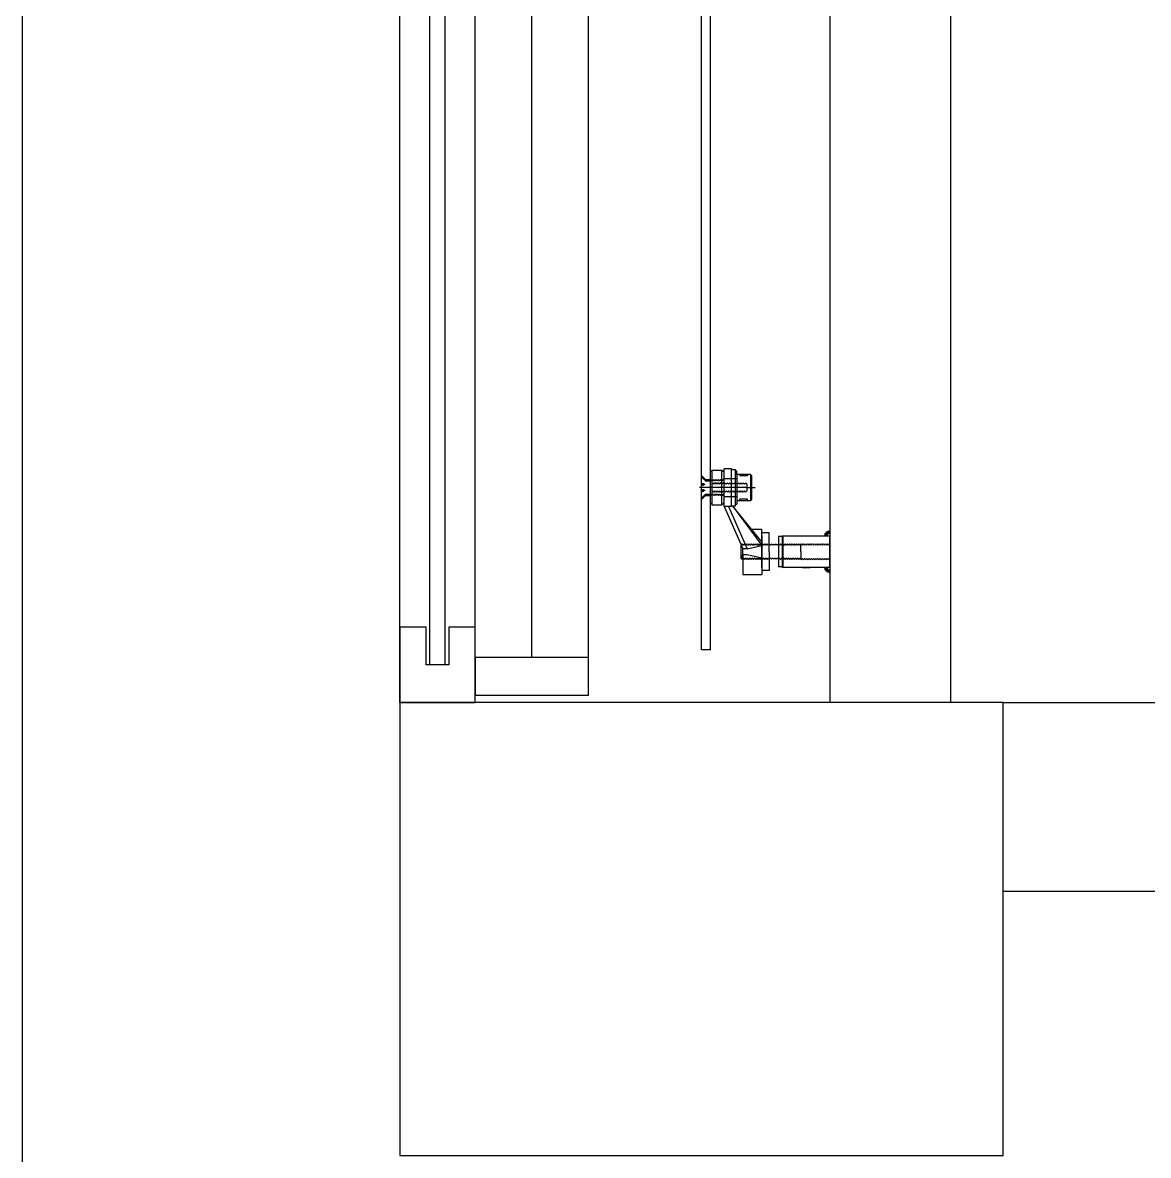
# Model space of a CAD drawing. Header units: millimetres. Extents: x -7614 to 421357, y 85218 to 341757.
# Drawn here: x 307220 to 308713, y 212827 to 214328 of the extents above; entities that cross this region are included whole.
import ezdxf

# ---------------------------------------------------------------- set-up
doc = ezdxf.new("R2010")
doc.units = ezdxf.units.MM
doc.header["$LTSCALE"] = 600
doc.header["$MEASUREMENT"] = 0
doc.linetypes.add('CENTER1', pattern=[8, 6, -1, 0, -1])
doc.linetypes.add('DASH_2', pattern=[34, 30, -1.5, 1, -1.5])
doc.layers.add('e-plan', color=9, linetype='CONTINUOUS')

msp = doc.modelspace()

# ---------------------------------------------------------------- linework, layer by layer
at = {"layer": 'e-plan'}
for p, q in [((307220.3, 189126.7), (307220.3, 220126.7)), ((307720.3, 213426.7), (307720.3, 219626.7)), ((307760.4, 213476.7), (307760.3, 218626.7)), ((307780.4, 213476.7), (307780.3, 218626.7)), ((307820.4, 213486.7), (307820.3, 218626.7)), ((307970.4, 213486.7), (307970.3, 218476.7)), ((308290.4, 215777.5), (308290.4, 213426.7)), ((308450.4, 215743.4), (308450.4, 213426.7)), ((307895.4, 213486.7), (307895.4, 215116.7)), ((308120.3, 213496.7), (308120.3, 214465.7)), ((308132.3, 213496.7), (308132.3, 214465.7)), ((308290.3, 213647.7), (308290.3, 213605.7)), ((307755.4, 213526.7), (307720.4, 213526.7)), ((307720.4, 213526.7), (307720.4, 213426.7)), ((307755.4, 213476.7), (307755.4, 213526.7)), ((307785.4, 213526.7), (307785.4, 213476.7)), ((307820.4, 213526.7), (307785.4, 213526.7)), ((307820.4, 213426.7), (307820.4, 213526.7)), ((308132.3, 213496.7), (308120.3, 213496.7)), ((307785.4, 213476.7), (307755.4, 213476.7)), ((307970.4, 213486.7), (307820.4, 213486.7)), ((307820.4, 213486.7), (307820.4, 213436.7)), ((307970.4, 213436.7), (307970.4, 213486.7)), ((307820.4, 213436.7), (307970.4, 213436.7)), ((307720.4, 213426.7), (307820.4, 213426.7))]:
    msp.add_line(p, q, dxfattribs=at)
at = {"layer": 'e-plan', "linetype": 'Continuous'}
for p, q in [((308120.3, 213694.9), (308120.3, 213728.5)), ((308125.6, 213722.5), (308120.3, 213727.7)), ((308134.3, 213733.2), (308132.3, 213733.2)), ((308134.3, 213734.7), (308134.3, 213721.7)), ((308134.3, 213734.7), (308147.3, 213734.7)), ((308147.3, 213720.5), (308147.3, 213734.7)), ((308150.3, 213720.7), (308150.3, 213736.7)), ((308160.3, 213736.7), (308150.3, 213736.7)), ((308160.3, 213686.7), (308160.3, 213736.7)), ((308160.3, 213735.7), (308165.3, 213735.7)), ((308165.3, 213687.7), (308165.3, 213735.7)), ((308165.3, 213733.7), (308167.3, 213733.7)), ((308185.3, 213729.2), (308167.3, 213729.2)), ((308181.3, 213727.2), (308171.3, 213727.2)), ((308187.3, 213727.2), (308185.3, 213729.2)), ((308187.3, 213696.2), (308187.3, 213727.2)), ((308123.3, 213715), (308123.3, 213716.4)), ((308125.6, 213722.5), (308132.3, 213722.5)), ((308125.6, 213720.5), (308132.3, 213720.5)), ((308134.3, 213721.5), (308134.3, 213717.5)), ((308134.3, 213717.2), (308134.3, 213706.2)), ((308147.3, 213688.7), (308147.3, 213720.5)), ((308150.3, 213707.2), (308150.3, 213720.5)), ((308125.6, 213701), (308120.3, 213695.7)), ((308123.3, 213707), (308123.3, 213708.4)), ((308125.6, 213703), (308132.3, 213703)), ((308125.6, 213701), (308132.3, 213701)), ((308134.3, 213705.9), (308134.3, 213702)), ((308134.3, 213701.7), (308134.3, 213690.2)), ((308150.3, 213703), (308150.3, 213706.9)), ((308150.3, 213686.7), (308150.3, 213702.7)), ((308134.3, 213690.2), (308132.3, 213690.2)), ((308134.3, 213690.2), (308134.3, 213688.7)), ((308134.3, 213688.7), (308147.3, 213688.7)), ((308160.3, 213686.7), (308150.3, 213686.7)), ((308150.6, 213686.7), (308173.1, 213635.7)), ((308156, 213686.7), (308180.8, 213630.6)), ((308160.3, 213687.7), (308165.3, 213687.7)), ((308161.4, 213687.7), (308200.3, 213635)), ((308200.3, 213640), (308161.5, 213687.7)), ((308165.3, 213689.7), (308167.3, 213689.7)), ((308185.3, 213694.2), (308167.3, 213694.2)), ((308181.3, 213696.2), (308171.3, 213696.2)), ((308185.3, 213694.2), (308187.3, 213696.2)), ((308186.8, 213656.7), (308200.3, 213656.7)), ((308200.3, 213626.7), (308200.3, 213656.7)), ((308200.3, 213648.2), (308200.3, 213626.7)), ((308200.3, 213626.7), (308200.3, 213648.2)), ((308210.3, 213637), (308210.3, 213651.7)), ((308227.5, 213646.7), (308222.5, 213646.7)), ((308222.5, 213646.7), (308222.5, 213636.9)), ((308228.5, 213647.7), (308227.5, 213646.7)), ((308227.5, 213646.7), (308227.5, 213606.7)), ((308228.5, 213647.7), (308290.3, 213647.7)), ((308228.5, 213605.7), (308228.5, 213647.7)), ((308172.7, 213635.4), (308172.7, 213618)), ((308173.2, 213635.5), (308175.3, 213630.6)), ((308173.2, 213617.9), (308175.3, 213622.8)), ((308175.3, 213622.8), (308175.3, 213630.6)), ((308180.8, 213630.6), (308175.3, 213630.6)), ((308175.3, 213622.8), (308175.3, 213596.7)), ((308175.3, 213622.8), (308180.8, 213622.8)), ((308180.8, 213630.6), (308200.3, 213635)), ((308180.8, 213622.8), (308200.3, 213618.5)), ((308200.3, 213626.7), (308200.3, 213596.7)), ((308200.3, 213605.2), (308200.3, 213626.7)), ((308200.3, 213605.2), (308200.3, 213626.7)), ((308210.3, 213626.7), (308210.3, 213636.7)), ((308210.3, 213626.7), (308210.3, 213616.7)), ((308222.5, 213636.6), (308222.5, 213616.8)), ((308210.3, 213616.4), (308210.3, 213601.7)), ((308222.5, 213616.5), (308222.5, 213606.7)), ((308175.3, 213596.7), (308200.3, 213596.7)), ((308227.5, 213606.7), (308222.5, 213606.7)), ((308227.5, 213606.7), (308228.5, 213605.7)), ((308290.3, 213605.7), (308228.5, 213605.7)), ((308254.5, 213605.7), (308264.4, 213605.7))]:
    msp.add_line(p, q, dxfattribs=at)
at = {"layer": 'e-plan', "linetype": 'CENTER1'}
for p, q in [((308147.3, 213734.7), (308150.3, 213731.7)), ((308167.3, 213729.2), (308167.3, 213733.7)), ((308167.3, 213729.2), (308167.3, 213691.6)), ((308171.3, 213729.2), (308171.3, 213727.2)), ((308181.3, 213729.2), (308181.3, 213727.2)), ((308185.3, 213729.2), (308185.3, 213694.2)), ((308120.3, 213725.7), (308125.6, 213720.5)), ((308123, 213716.7), (308120.3, 213716.7)), ((308125.3, 213715.7), (308120.3, 213715.7)), ((308123, 213714.7), (308120.3, 213714.7)), ((308133.8, 213722), (308132.3, 213720.5)), ((308135.3, 213720.5), (308133.8, 213722)), ((308135.3, 213720.7), (308134.3, 213721.7)), ((308135.3, 213716.5), (308134.3, 213717.5)), ((308135.3, 213716.2), (308134.3, 213717.2)), ((308135.3, 213716.2), (308134.3, 213717.2)), ((308136.8, 213722.2), (308135.3, 213720.7)), ((308136.8, 213722), (308135.3, 213720.5)), ((308136.8, 213718), (308135.3, 213716.5)), ((308136.8, 213717.7), (308135.3, 213716.2)), ((308136.8, 213717.7), (308135.3, 213716.2)), ((308138.3, 213720.7), (308136.8, 213722.2)), ((308138.3, 213720.5), (308136.8, 213722)), ((308138.3, 213716.5), (308136.8, 213718)), ((308138.3, 213716.2), (308136.8, 213717.7)), ((308138.3, 213716.2), (308136.8, 213717.7)), ((308139.8, 213722.2), (308138.3, 213720.7)), ((308139.8, 213722), (308138.3, 213720.5)), ((308139.8, 213718), (308138.3, 213716.5)), ((308139.8, 213717.7), (308138.3, 213716.2)), ((308139.8, 213717.7), (308138.3, 213716.2)), ((308141.3, 213720.7), (308139.8, 213722.2)), ((308141.3, 213720.5), (308139.8, 213722)), ((308141.3, 213716.5), (308139.8, 213718)), ((308141.3, 213716.2), (308139.8, 213717.7)), ((308141.3, 213716.2), (308139.8, 213717.7)), ((308142.8, 213722.2), (308141.3, 213720.7)), ((308142.8, 213722), (308141.3, 213720.5)), ((308142.8, 213718), (308141.3, 213716.5)), ((308142.8, 213717.7), (308141.3, 213716.2)), ((308142.8, 213717.7), (308141.3, 213716.2)), ((308144.3, 213720.7), (308142.8, 213722.2)), ((308144.3, 213720.5), (308142.8, 213722)), ((308144.3, 213716.5), (308142.8, 213718)), ((308144.3, 213716.2), (308142.8, 213717.7)), ((308144.3, 213716.2), (308142.8, 213717.7)), ((308145.8, 213722.2), (308144.3, 213720.7)), ((308145.8, 213722), (308144.3, 213720.5)), ((308145.8, 213718), (308144.3, 213716.5)), ((308145.8, 213717.7), (308144.3, 213716.2)), ((308145.8, 213717.7), (308144.3, 213716.2)), ((308147.3, 213720.7), (308145.8, 213722.2)), ((308147.3, 213720.5), (308145.8, 213722)), ((308147.3, 213716.5), (308145.8, 213718)), ((308147.3, 213716.2), (308145.8, 213717.7)), ((308147.3, 213716.2), (308145.8, 213717.7)), ((308148.8, 213722.2), (308147.3, 213720.7)), ((308148.8, 213722), (308147.3, 213720.5)), ((308148.8, 213718), (308147.3, 213716.5)), ((308148.8, 213717.7), (308147.3, 213716.2)), ((308148.8, 213717.7), (308147.3, 213716.2)), ((308150.3, 213720.7), (308148.8, 213722.2)), ((308150.3, 213720.5), (308148.8, 213722)), ((308150.3, 213716.5), (308148.8, 213718)), ((308150.3, 213716.2), (308148.8, 213717.7)), ((308150.3, 213716.2), (308148.8, 213717.7)), ((308151.8, 213717.7), (308150.3, 213716.2)), ((308153.3, 213716.2), (308151.8, 213717.7)), ((308154.8, 213717.7), (308153.3, 213716.2)), ((308156.3, 213716.2), (308154.8, 213717.7)), ((308157.8, 213717.7), (308156.3, 213716.2)), ((308159.3, 213716.2), (308157.8, 213717.7)), ((308160.8, 213717.7), (308159.3, 213716.2)), ((308162.3, 213716.2), (308160.8, 213717.7)), ((308163.8, 213717.7), (308162.3, 213716.2)), ((308165.3, 213716.2), (308163.8, 213717.7)), ((308166.8, 213717.7), (308165.3, 213716.2)), ((308168.3, 213716.2), (308166.8, 213717.7)), ((308169.8, 213717.7), (308168.3, 213716.2)), ((308171.3, 213716.2), (308169.8, 213717.7)), ((308172.8, 213717.7), (308171.3, 213716.2)), ((308174.3, 213716.2), (308172.8, 213717.7)), ((308175.8, 213717.7), (308174.3, 213716.2)), ((308177.3, 213716.2), (308175.8, 213717.7)), ((308178.8, 213717.7), (308177.3, 213716.2)), ((308180.3, 213716.2), (308178.8, 213717.7)), ((308180.3, 213716.2), (308180.3, 213707.2)), ((308180.3, 213711.7), (308117.8, 213711.7)), ((308123, 213708.7), (308120.3, 213708.7)), ((308125.3, 213707.7), (308120.3, 213707.7)), ((308123, 213706.7), (308120.3, 213706.7)), ((308120.3, 213697.7), (308125.6, 213703)), ((308133.8, 213701.5), (308132.3, 213703)), ((308135.3, 213703), (308133.8, 213701.5)), ((308135.3, 213703), (308133.8, 213701.5)), ((308135.3, 213707.2), (308134.3, 213706.2)), ((308135.3, 213707.2), (308134.3, 213706.2)), ((308135.3, 213707.2), (308134.3, 213706.2)), ((308135.3, 213706.9), (308134.3, 213705.9)), ((308135.3, 213702.7), (308134.3, 213701.7)), ((308136.8, 213705.7), (308135.3, 213707.2)), ((308136.8, 213705.7), (308135.3, 213707.2)), ((308136.8, 213705.7), (308135.3, 213707.2)), ((308136.8, 213705.4), (308135.3, 213706.9)), ((308136.8, 213701.5), (308135.3, 213703)), ((308136.8, 213701.5), (308135.3, 213703)), ((308136.8, 213701.2), (308135.3, 213702.7)), ((308138.3, 213707.2), (308136.8, 213705.7)), ((308138.3, 213707.2), (308136.8, 213705.7)), ((308138.3, 213707.2), (308136.8, 213705.7)), ((308138.3, 213706.9), (308136.8, 213705.4)), ((308138.3, 213703), (308136.8, 213701.5)), ((308138.3, 213703), (308136.8, 213701.5)), ((308138.3, 213702.7), (308136.8, 213701.2)), ((308139.8, 213705.7), (308138.3, 213707.2)), ((308139.8, 213705.7), (308138.3, 213707.2)), ((308139.8, 213705.7), (308138.3, 213707.2)), ((308139.8, 213705.4), (308138.3, 213706.9)), ((308139.8, 213701.5), (308138.3, 213703)), ((308139.8, 213701.5), (308138.3, 213703)), ((308139.8, 213701.2), (308138.3, 213702.7)), ((308141.3, 213707.2), (308139.8, 213705.7)), ((308141.3, 213707.2), (308139.8, 213705.7)), ((308141.3, 213707.2), (308139.8, 213705.7)), ((308141.3, 213706.9), (308139.8, 213705.4)), ((308141.3, 213703), (308139.8, 213701.5)), ((308141.3, 213703), (308139.8, 213701.5)), ((308141.3, 213702.7), (308139.8, 213701.2)), ((308142.8, 213705.7), (308141.3, 213707.2)), ((308142.8, 213705.7), (308141.3, 213707.2)), ((308142.8, 213705.7), (308141.3, 213707.2)), ((308142.8, 213705.4), (308141.3, 213706.9)), ((308142.8, 213701.5), (308141.3, 213703)), ((308142.8, 213701.5), (308141.3, 213703)), ((308142.8, 213701.2), (308141.3, 213702.7)), ((308144.3, 213707.2), (308142.8, 213705.7)), ((308144.3, 213707.2), (308142.8, 213705.7)), ((308144.3, 213707.2), (308142.8, 213705.7)), ((308144.3, 213706.9), (308142.8, 213705.4)), ((308144.3, 213703), (308142.8, 213701.5)), ((308144.3, 213703), (308142.8, 213701.5)), ((308144.3, 213702.7), (308142.8, 213701.2)), ((308145.8, 213705.7), (308144.3, 213707.2)), ((308145.8, 213705.7), (308144.3, 213707.2)), ((308145.8, 213705.7), (308144.3, 213707.2)), ((308145.8, 213705.4), (308144.3, 213706.9)), ((308145.8, 213701.5), (308144.3, 213703)), ((308145.8, 213701.5), (308144.3, 213703)), ((308145.8, 213701.2), (308144.3, 213702.7)), ((308147.3, 213707.2), (308145.8, 213705.7)), ((308147.3, 213707.2), (308145.8, 213705.7)), ((308147.3, 213707.2), (308145.8, 213705.7)), ((308147.3, 213706.9), (308145.8, 213705.4)), ((308147.3, 213703), (308145.8, 213701.5)), ((308147.3, 213703), (308145.8, 213701.5)), ((308147.3, 213702.7), (308145.8, 213701.2)), ((308148.8, 213705.7), (308147.3, 213707.2)), ((308148.8, 213705.7), (308147.3, 213707.2)), ((308148.8, 213705.7), (308147.3, 213707.2)), ((308148.8, 213705.4), (308147.3, 213706.9)), ((308148.8, 213701.5), (308147.3, 213703)), ((308148.8, 213701.5), (308147.3, 213703)), ((308148.8, 213701.2), (308147.3, 213702.7)), ((308150.3, 213707.2), (308148.8, 213705.7)), ((308150.3, 213707.2), (308148.8, 213705.7)), ((308150.3, 213707.2), (308148.8, 213705.7)), ((308150.3, 213706.9), (308148.8, 213705.4)), ((308150.3, 213703), (308148.8, 213701.5)), ((308150.3, 213703), (308148.8, 213701.5)), ((308150.3, 213702.7), (308148.8, 213701.2)), ((308151.8, 213705.7), (308150.3, 213707.2)), ((308153.3, 213707.2), (308151.8, 213705.7)), ((308154.8, 213705.7), (308153.3, 213707.2)), ((308156.3, 213707.2), (308154.8, 213705.7)), ((308157.8, 213705.7), (308156.3, 213707.2)), ((308159.3, 213707.2), (308157.8, 213705.7)), ((308160.8, 213705.7), (308159.3, 213707.2)), ((308162.3, 213707.2), (308160.8, 213705.7)), ((308163.8, 213705.7), (308162.3, 213707.2)), ((308165.3, 213707.2), (308163.8, 213705.7)), ((308166.8, 213705.7), (308165.3, 213707.2)), ((308168.3, 213707.2), (308166.8, 213705.7)), ((308169.8, 213705.7), (308168.3, 213707.2)), ((308171.3, 213707.2), (308169.8, 213705.7)), ((308172.8, 213705.7), (308171.3, 213707.2)), ((308174.3, 213707.2), (308172.8, 213705.7)), ((308175.8, 213705.7), (308174.3, 213707.2)), ((308177.3, 213707.2), (308175.8, 213705.7)), ((308178.8, 213705.7), (308177.3, 213707.2)), ((308180.3, 213707.2), (308178.8, 213705.7)), ((308180.3, 213711.7), (308191.4, 213711.7)), ((308147.3, 213688.7), (308150.3, 213691.7)), ((308167.3, 213691.6), (308167.3, 213689.7)), ((308171.3, 213694.2), (308171.3, 213696.2)), ((308181.3, 213694.2), (308181.3, 213696.2)), ((308172.8, 213635.2), (308172.7, 213635.4)), ((308172.8, 213635.2), (308172.7, 213635.4)), ((308174.3, 213636.7), (308172.8, 213635.2)), ((308174.3, 213636.7), (308172.8, 213635.2)), ((308174.3, 213637), (308173.1, 213635.7)), ((308175.8, 213635.5), (308174.3, 213637)), ((308175.8, 213635.2), (308174.3, 213636.7)), ((308175.8, 213635.2), (308174.3, 213636.7)), ((308177.3, 213637), (308175.8, 213635.5)), ((308177.3, 213636.7), (308175.8, 213635.2)), ((308177.3, 213636.7), (308175.8, 213635.2)), ((308178.8, 213635.5), (308177.3, 213637)), ((308178.8, 213635.2), (308177.3, 213636.7)), ((308178.8, 213635.2), (308177.3, 213636.7)), ((308180.3, 213637), (308178.8, 213635.5)), ((308180.3, 213636.7), (308178.8, 213635.2)), ((308180.3, 213636.7), (308178.8, 213635.2)), ((308181.8, 213635.5), (308180.3, 213637)), ((308181.8, 213635.2), (308180.3, 213636.7)), ((308181.8, 213635.2), (308180.3, 213636.7)), ((308183.3, 213637), (308181.8, 213635.5)), ((308183.3, 213636.7), (308181.8, 213635.2)), ((308183.3, 213636.7), (308181.8, 213635.2)), ((308184.8, 213635.5), (308183.3, 213637)), ((308184.8, 213635.2), (308183.3, 213636.7)), ((308184.8, 213635.2), (308183.3, 213636.7)), ((308186.3, 213637), (308184.8, 213635.5)), ((308186.3, 213636.7), (308184.8, 213635.2)), ((308187.8, 213635.5), (308186.3, 213637)), ((308187.8, 213635.2), (308186.3, 213636.7)), ((308189.3, 213637), (308187.8, 213635.5)), ((308189.3, 213636.7), (308187.8, 213635.2)), ((308190.8, 213635.5), (308189.3, 213637)), ((308190.8, 213635.2), (308189.3, 213636.7)), ((308192.3, 213637), (308190.8, 213635.5)), ((308192.3, 213636.7), (308190.8, 213635.2)), ((308193.8, 213635.5), (308192.3, 213637)), ((308193.8, 213635.2), (308192.3, 213636.7)), ((308195.3, 213637), (308193.8, 213635.5)), ((308195.3, 213636.7), (308193.8, 213635.2)), ((308196.8, 213635.5), (308195.3, 213637)), ((308196.8, 213635.2), (308195.3, 213636.7)), ((308196.8, 213635.5), (308195.8, 213636.5)), ((308198.3, 213637), (308196.8, 213635.5)), ((308198.3, 213636.7), (308196.8, 213635.2)), ((308199.8, 213635.5), (308198.3, 213637)), ((308199.8, 213635.2), (308198.3, 213636.7)), ((308201.3, 213637), (308199.8, 213635.5)), ((308201.3, 213636.7), (308199.8, 213635.2)), ((308202.8, 213635.5), (308201.3, 213637)), ((308202.8, 213635.2), (308201.3, 213636.7)), ((308204.3, 213637), (308202.8, 213635.5)), ((308204.3, 213636.7), (308202.8, 213635.2)), ((308205.8, 213635.5), (308204.3, 213637)), ((308205.8, 213635.2), (308204.3, 213636.7)), ((308207.3, 213637), (308205.8, 213635.5)), ((308207.3, 213636.7), (308205.8, 213635.2)), ((308208.8, 213635.5), (308207.3, 213637)), ((308208.8, 213635.2), (308207.3, 213636.7)), ((308208.8, 213635.2), (308207.8, 213636.2)), ((308208.8, 213635.2), (308207.8, 213636.2)), ((308208.8, 213635.2), (308207.8, 213636.2)), ((308208.8, 213635.2), (308207.8, 213636.2)), ((308210.3, 213637), (308208.8, 213635.5)), ((308210.3, 213637), (308208.8, 213635.5)), ((308210.3, 213637), (308208.8, 213635.5)), ((308210.3, 213636.7), (308208.8, 213635.2)), ((308210.3, 213636.7), (308208.8, 213635.2)), ((308210.3, 213636.7), (308208.8, 213635.2)), ((308210.3, 213636.7), (308208.8, 213635.2)), ((308210.3, 213636.7), (308208.8, 213635.2)), ((308210.3, 213636.7), (308208.8, 213635.2)), ((308210.3, 213636.7), (308208.8, 213635.2)), ((308210.3, 213636.7), (308208.8, 213635.2)), ((308210.3, 213636.7), (308208.8, 213635.2)), ((308211.8, 213635.2), (308210.3, 213636.7)), ((308211.8, 213635.2), (308210.3, 213636.7)), ((308211.8, 213635.2), (308210.3, 213636.7)), ((308211.8, 213635.2), (308210.3, 213636.7)), ((308211.8, 213635.2), (308210.3, 213636.7)), ((308211.8, 213635.2), (308210.3, 213636.7)), ((308213.3, 213636.7), (308211.8, 213635.2)), ((308213.3, 213636.7), (308211.8, 213635.2)), ((308213.3, 213636.7), (308211.8, 213635.2)), ((308213.3, 213636.7), (308211.8, 213635.2)), ((308213.3, 213636.7), (308211.8, 213635.2)), ((308213.3, 213636.7), (308211.8, 213635.2)), ((308214.8, 213635.2), (308213.3, 213636.7)), ((308214.8, 213635.2), (308213.3, 213636.7)), ((308214.8, 213635.2), (308213.3, 213636.7)), ((308214.8, 213635.2), (308213.3, 213636.7)), ((308216.3, 213636.7), (308214.8, 213635.2)), ((308216.3, 213636.7), (308214.8, 213635.2)), ((308216.3, 213636.7), (308214.8, 213635.2)), ((308216.3, 213636.7), (308214.8, 213635.2)), ((308217.8, 213635.2), (308216.3, 213636.7)), ((308217.8, 213635.2), (308216.3, 213636.7)), ((308217.8, 213635.2), (308216.3, 213636.7)), ((308217.8, 213635.2), (308216.3, 213636.7)), ((308219.3, 213636.7), (308217.8, 213635.2)), ((308219.3, 213636.7), (308217.8, 213635.2)), ((308219.3, 213636.7), (308217.8, 213635.2)), ((308219.3, 213636.7), (308217.8, 213635.2)), ((308220.8, 213635.2), (308219.3, 213636.7)), ((308220.8, 213635.2), (308219.3, 213636.7)), ((308220.8, 213635.2), (308219.3, 213636.7)), ((308220.8, 213635.2), (308219.3, 213636.7)), ((308222.3, 213636.7), (308220.8, 213635.2)), ((308222.3, 213636.7), (308220.8, 213635.2)), ((308222.3, 213636.7), (308220.8, 213635.2)), ((308222.3, 213636.7), (308220.8, 213635.2)), ((308223.8, 213635.2), (308222.3, 213636.7)), ((308223.8, 213635.2), (308222.3, 213636.7)), ((308223.8, 213635.2), (308222.3, 213636.7)), ((308223.8, 213635.2), (308222.3, 213636.7)), ((308223.8, 213635.5), (308222.5, 213636.9)), ((308225.3, 213637), (308223.8, 213635.5)), ((308225.3, 213636.7), (308223.8, 213635.2)), ((308225.3, 213636.7), (308223.8, 213635.2)), ((308226.8, 213635.5), (308225.3, 213637)), ((308226.8, 213635.2), (308225.3, 213636.7)), ((308226.8, 213635.2), (308225.3, 213636.7)), ((308228.3, 213637), (308226.8, 213635.5)), ((308228.3, 213636.7), (308226.8, 213635.2)), ((308228.3, 213636.7), (308226.8, 213635.2)), ((308229.8, 213635.5), (308228.3, 213637)), ((308229.8, 213635.2), (308228.3, 213636.7)), ((308229.8, 213635.2), (308228.3, 213636.7)), ((308231.3, 213637), (308229.8, 213635.5)), ((308231.3, 213636.7), (308229.8, 213635.2)), ((308231.3, 213636.7), (308229.8, 213635.2)), ((308232.8, 213635.5), (308231.3, 213637)), ((308232.8, 213635.2), (308231.3, 213636.7)), ((308232.8, 213635.2), (308231.3, 213636.7)), ((308234.3, 213637), (308232.8, 213635.5)), ((308234.3, 213636.7), (308232.8, 213635.2)), ((308234.3, 213636.7), (308232.8, 213635.2)), ((308235.8, 213635.5), (308234.3, 213637)), ((308235.8, 213635.2), (308234.3, 213636.7)), ((308235.8, 213635.2), (308234.3, 213636.7)), ((308237.3, 213637), (308235.8, 213635.5)), ((308237.3, 213636.7), (308235.8, 213635.2)), ((308237.3, 213636.7), (308235.8, 213635.2)), ((308238.8, 213635.5), (308237.3, 213637)), ((308238.8, 213635.2), (308237.3, 213636.7)), ((308238.8, 213635.2), (308237.3, 213636.7)), ((308240.3, 213637), (308238.8, 213635.5)), ((308240.3, 213636.7), (308238.8, 213635.2)), ((308240.3, 213636.7), (308238.8, 213635.2)), ((308241.8, 213635.5), (308240.3, 213637)), ((308241.8, 213635.2), (308240.3, 213636.7)), ((308241.8, 213635.2), (308240.3, 213636.7)), ((308243.3, 213637), (308241.8, 213635.5)), ((308243.3, 213636.7), (308241.8, 213635.2)), ((308243.3, 213636.7), (308241.8, 213635.2)), ((308244.8, 213635.5), (308243.3, 213637)), ((308244.8, 213635.2), (308243.3, 213636.7)), ((308244.8, 213635.2), (308243.3, 213636.7)), ((308246.3, 213637), (308244.8, 213635.5)), ((308246.3, 213636.7), (308244.8, 213635.2)), ((308246.3, 213636.7), (308244.8, 213635.2)), ((308247.8, 213635.5), (308246.3, 213637)), ((308247.8, 213635.2), (308246.3, 213636.7)), ((308247.8, 213635.2), (308246.3, 213636.7)), ((308249.3, 213637), (308247.8, 213635.5)), ((308249.3, 213636.7), (308247.8, 213635.2)), ((308249.3, 213636.7), (308247.8, 213635.2)), ((308250.8, 213635.5), (308249.3, 213637)), ((308250.8, 213635.2), (308249.3, 213636.7)), ((308250.8, 213635.2), (308249.3, 213636.7)), ((308252.3, 213637), (308250.8, 213635.5)), ((308252.3, 213636.7), (308250.8, 213635.2)), ((308252.3, 213636.7), (308250.8, 213635.2)), ((308252.3, 213637), (308253.8, 213635.5)), ((308252.3, 213626.7), (308252.3, 213636.7)), ((308252.3, 213626.7), (308252.3, 213616.7)), ((308253.8, 213635.5), (308255.3, 213637)), ((308255.3, 213637), (308256.8, 213635.5)), ((308256.8, 213635.5), (308258.3, 213637)), ((308258.3, 213637), (308259.8, 213635.5)), ((308259.8, 213635.5), (308261.3, 213637)), ((308261.3, 213637), (308262.8, 213635.5)), ((308262.8, 213635.5), (308264.3, 213637)), ((308264.3, 213637), (308265.8, 213635.5)), ((308265.8, 213635.5), (308267.3, 213637)), ((308267.3, 213637), (308268.8, 213635.5)), ((308268.8, 213635.5), (308270.3, 213637)), ((308270.3, 213637), (308271.8, 213635.5)), ((308271.8, 213635.5), (308273.3, 213637)), ((308273.3, 213637), (308274.8, 213635.5)), ((308274.8, 213635.5), (308276.3, 213637)), ((308276.3, 213637), (308277.8, 213635.5)), ((308277.8, 213635.5), (308279.3, 213637)), ((308277.8, 213635.5), (308279.3, 213637)), ((308279.3, 213637), (308280.8, 213635.5)), ((308280.8, 213635.5), (308282.3, 213637)), ((308282.3, 213637), (308283.8, 213635.5)), ((308283.8, 213635.5), (308285.3, 213637)), ((308285.3, 213637), (308286.8, 213635.5)), ((308286.8, 213635.5), (308288.3, 213637)), ((308288.3, 213637), (308289.8, 213635.5)), ((308289.8, 213635.5), (308290.3, 213636)), ((308172.8, 213618.2), (308172.7, 213618)), ((308172.8, 213618.2), (308172.7, 213618)), ((308174.3, 213616.7), (308172.8, 213618.2)), ((308174.3, 213616.7), (308172.8, 213618.2)), ((308174.3, 213616.4), (308173.1, 213617.7)), ((308175.8, 213618.2), (308174.3, 213616.7)), ((308175.8, 213618.2), (308174.3, 213616.7)), ((308175.8, 213617.9), (308174.3, 213616.4)), ((308177.3, 213616.7), (308175.8, 213618.2)), ((308177.3, 213616.7), (308175.8, 213618.2)), ((308177.3, 213616.4), (308175.8, 213617.9)), ((308178.8, 213618.2), (308177.3, 213616.7)), ((308178.8, 213618.2), (308177.3, 213616.7)), ((308178.8, 213617.9), (308177.3, 213616.4)), ((308180.3, 213616.7), (308178.8, 213618.2)), ((308180.3, 213616.7), (308178.8, 213618.2)), ((308180.3, 213616.4), (308178.8, 213617.9)), ((308181.8, 213618.2), (308180.3, 213616.7)), ((308181.8, 213618.2), (308180.3, 213616.7)), ((308181.8, 213617.9), (308180.3, 213616.4)), ((308183.3, 213616.7), (308181.8, 213618.2)), ((308183.3, 213616.7), (308181.8, 213618.2)), ((308183.3, 213616.4), (308181.8, 213617.9)), ((308184.8, 213618.2), (308183.3, 213616.7)), ((308184.8, 213618.2), (308183.3, 213616.7)), ((308184.8, 213617.9), (308183.3, 213616.4)), ((308186.3, 213616.7), (308184.8, 213618.2)), ((308186.3, 213616.4), (308184.8, 213617.9)), ((308187.8, 213618.2), (308186.3, 213616.7)), ((308187.8, 213617.9), (308186.3, 213616.4)), ((308189.3, 213616.7), (308187.8, 213618.2)), ((308189.3, 213616.4), (308187.8, 213617.9)), ((308190.8, 213618.2), (308189.3, 213616.7)), ((308190.8, 213617.9), (308189.3, 213616.4)), ((308192.3, 213616.7), (308190.8, 213618.2)), ((308192.3, 213616.4), (308190.8, 213617.9)), ((308193.8, 213618.2), (308192.3, 213616.7)), ((308193.8, 213617.9), (308192.3, 213616.4)), ((308195.3, 213616.7), (308193.8, 213618.2)), ((308195.3, 213616.4), (308193.8, 213617.9)), ((308196.8, 213618.2), (308195.3, 213616.7)), ((308196.8, 213617.9), (308195.3, 213616.4)), ((308196.8, 213617.9), (308195.8, 213616.9)), ((308198.3, 213616.7), (308196.8, 213618.2)), ((308198.3, 213616.4), (308196.8, 213617.9)), ((308199.8, 213618.2), (308198.3, 213616.7)), ((308199.8, 213617.9), (308198.3, 213616.4)), ((308201.3, 213616.7), (308199.8, 213618.2)), ((308201.3, 213616.4), (308199.8, 213617.9)), ((308202.8, 213618.2), (308201.3, 213616.7)), ((308202.8, 213617.9), (308201.3, 213616.4)), ((308204.3, 213616.7), (308202.8, 213618.2)), ((308204.3, 213616.4), (308202.8, 213617.9)), ((308205.8, 213618.2), (308204.3, 213616.7)), ((308205.8, 213617.9), (308204.3, 213616.4)), ((308207.3, 213616.7), (308205.8, 213618.2)), ((308207.3, 213616.4), (308205.8, 213617.9)), ((308208.8, 213618.2), (308207.3, 213616.7)), ((308208.8, 213617.9), (308207.3, 213616.4)), ((308208.8, 213618.2), (308207.8, 213617.2)), ((308208.8, 213618.2), (308207.8, 213617.2)), ((308210.3, 213616.7), (308208.8, 213618.2)), ((308210.3, 213616.7), (308208.8, 213618.2)), ((308210.3, 213616.7), (308208.8, 213618.2)), ((308210.3, 213616.4), (308208.8, 213617.9)), ((308211.8, 213618.2), (308210.3, 213616.7)), ((308211.8, 213618.2), (308210.3, 213616.7)), ((308211.8, 213618.2), (308210.3, 213616.7)), ((308213.3, 213616.7), (308211.8, 213618.2)), ((308213.3, 213616.7), (308211.8, 213618.2)), ((308213.3, 213616.7), (308211.8, 213618.2)), ((308214.8, 213618.2), (308213.3, 213616.7)), ((308214.8, 213618.2), (308213.3, 213616.7)), ((308216.3, 213616.7), (308214.8, 213618.2)), ((308216.3, 213616.7), (308214.8, 213618.2)), ((308217.8, 213618.2), (308216.3, 213616.7)), ((308217.8, 213618.2), (308216.3, 213616.7)), ((308219.3, 213616.7), (308217.8, 213618.2)), ((308219.3, 213616.7), (308217.8, 213618.2)), ((308220.8, 213618.2), (308219.3, 213616.7)), ((308220.8, 213618.2), (308219.3, 213616.7)), ((308222.3, 213616.7), (308220.8, 213618.2)), ((308222.3, 213616.7), (308220.8, 213618.2)), ((308223.8, 213618.2), (308222.3, 213616.7)), ((308223.8, 213618.2), (308222.3, 213616.7)), ((308223.8, 213617.9), (308222.5, 213616.5)), ((308225.3, 213616.7), (308223.8, 213618.2)), ((308225.3, 213616.4), (308223.8, 213617.9)), ((308226.8, 213618.2), (308225.3, 213616.7)), ((308226.8, 213617.9), (308225.3, 213616.4)), ((308228.3, 213616.7), (308226.8, 213618.2)), ((308228.3, 213616.4), (308226.8, 213617.9)), ((308229.8, 213618.2), (308228.3, 213616.7)), ((308229.8, 213617.9), (308228.3, 213616.4)), ((308231.3, 213616.7), (308229.8, 213618.2)), ((308231.3, 213616.4), (308229.8, 213617.9)), ((308232.8, 213618.2), (308231.3, 213616.7)), ((308232.8, 213617.9), (308231.3, 213616.4)), ((308234.3, 213616.7), (308232.8, 213618.2)), ((308234.3, 213616.4), (308232.8, 213617.9)), ((308235.8, 213618.2), (308234.3, 213616.7)), ((308235.8, 213617.9), (308234.3, 213616.4)), ((308237.3, 213616.7), (308235.8, 213618.2)), ((308237.3, 213616.4), (308235.8, 213617.9)), ((308238.8, 213618.2), (308237.3, 213616.7)), ((308238.8, 213617.9), (308237.3, 213616.4)), ((308240.3, 213616.7), (308238.8, 213618.2)), ((308240.3, 213616.4), (308238.8, 213617.9)), ((308241.8, 213618.2), (308240.3, 213616.7)), ((308241.8, 213617.9), (308240.3, 213616.4)), ((308243.3, 213616.7), (308241.8, 213618.2)), ((308243.3, 213616.4), (308241.8, 213617.9)), ((308244.8, 213618.2), (308243.3, 213616.7)), ((308244.8, 213617.9), (308243.3, 213616.4)), ((308246.3, 213616.7), (308244.8, 213618.2)), ((308246.3, 213616.4), (308244.8, 213617.9)), ((308247.8, 213618.2), (308246.3, 213616.7)), ((308247.8, 213617.9), (308246.3, 213616.4)), ((308249.3, 213616.7), (308247.8, 213618.2)), ((308249.3, 213616.4), (308247.8, 213617.9)), ((308250.8, 213618.2), (308249.3, 213616.7)), ((308250.8, 213617.9), (308249.3, 213616.4)), ((308252.3, 213616.7), (308250.8, 213618.2)), ((308252.3, 213616.4), (308250.8, 213617.9)), ((308252.3, 213616.4), (308253.8, 213617.9)), ((308253.8, 213617.9), (308255.3, 213616.4)), ((308255.3, 213616.4), (308256.8, 213617.9)), ((308256.8, 213617.9), (308258.3, 213616.4)), ((308258.3, 213616.4), (308259.8, 213617.9)), ((308259.8, 213617.9), (308261.3, 213616.4)), ((308261.3, 213616.4), (308262.8, 213617.9)), ((308262.8, 213617.9), (308264.3, 213616.4)), ((308264.3, 213616.4), (308265.8, 213617.9)), ((308265.8, 213617.9), (308267.3, 213616.4)), ((308267.3, 213616.4), (308268.8, 213617.9)), ((308268.8, 213617.9), (308270.3, 213616.4)), ((308270.3, 213616.4), (308271.8, 213617.9)), ((308271.8, 213617.9), (308273.3, 213616.4)), ((308273.3, 213616.4), (308274.8, 213617.9)), ((308274.8, 213617.9), (308276.3, 213616.4)), ((308276.3, 213616.4), (308277.8, 213617.9)), ((308277.8, 213617.9), (308279.3, 213616.4)), ((308277.8, 213617.9), (308279.3, 213616.4)), ((308279.3, 213616.4), (308280.8, 213617.9)), ((308280.8, 213617.9), (308282.3, 213616.4)), ((308282.3, 213616.4), (308283.8, 213617.9)), ((308283.8, 213617.9), (308285.3, 213616.4)), ((308285.3, 213616.4), (308286.8, 213617.9)), ((308286.8, 213617.9), (308288.3, 213616.4)), ((308288.3, 213616.4), (308289.8, 213617.9)), ((308289.8, 213617.9), (308290.3, 213617.4))]:
    msp.add_line(p, q, dxfattribs=at)
at = {"layer": 'e-plan', "linetype": 'DASH_2'}
for p, q in [((308150.3, 213723.7), (308167.3, 213723.7)), ((308150.3, 213699.7), (308167.3, 213699.7)), ((308210.3, 213651.7), (308200.3, 213651.7)), ((308210.3, 213601.7), (308200.3, 213601.7))]:
    msp.add_line(p, q, dxfattribs=at)
at = {"layer": 'e-plan', "ltscale": 0.5}
for p, q in [((308520.3, 213426.7), (307720.3, 213426.7)), ((307720.3, 213426.7), (307720.3, 212826.7)), ((308520.3, 212826.7), (308520.3, 213426.7)), ((308520.4, 213426.7), (311570.4, 213426.7)), ((308520.4, 213176.7), (311770.4, 213176.7)), ((307720.3, 212826.7), (308520.3, 212826.7))]:
    msp.add_line(p, q, dxfattribs=at)
at = {"layer": 'e-plan', "linetype": 'CENTER1'}
for centre, start, end in [((308123, 213716.4), 0, 90), ((308123, 213715), 270, 0), ((308123, 213708.4), 0, 90), ((308123, 213707), 270, 0)]:
    msp.add_arc(centre, 0.3, start, end, dxfattribs=at)
at = {"layer": 'e-plan', "linetype": 'Continuous'}
for centre, radius, start, end in [((308289.7, 213647.7), 6.11, 83.9869, 180.1886), ((308289.7, 213647.7), 5.11, 82.8047, 180.1886), ((308289.7, 213647.7), 4.11, 81.0413, 180.1886), ((308289.7, 213647.7), 3.11, 78.1246, 180.1886), ((308289.7, 213605.7), 6.11, 179.8114, 276.0131), ((308289.7, 213605.7), 5.11, 179.8114, 277.1953), ((308289.7, 213605.7), 4.11, 179.8114, 278.9587), ((308289.7, 213605.7), 3.11, 179.8114, 281.8754)]:
    msp.add_arc(centre, radius, start, end, dxfattribs=at)

doc.saveas('drawing.dxf')
